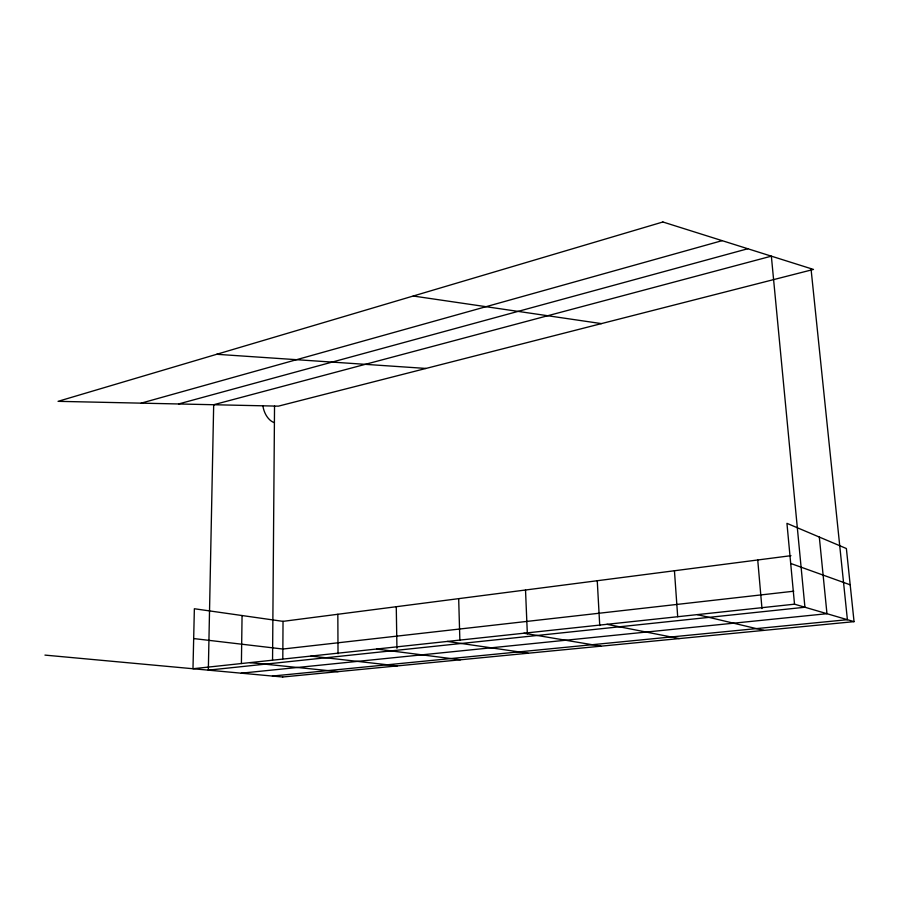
<?xml version="1.0" encoding="UTF-8"?>
<svg xmlns="http://www.w3.org/2000/svg" width="899" height="899" viewBox="0 0 899 899"><rect width="100%" height="100%" fill="white"/><g stroke="black" fill="none" stroke-linecap="round" stroke-linejoin="round"><path stroke-width="1.35" d="M282.803 658.821L283.028 621.366L194.364 608.747L192.982 668.732L794.514 604.184L854.05 621.647L846.375 548.525L786.94 523.342L794.514 604.184M272.554 659.922L274.532 406.067M241.404 663.518L242.067 615.534M141.188 403.145L722.144 240.651M178.586 403.966L747.811 248.742M282.882 621.378L790.974 555.683M793.795 591.205L282.87 649.033L193.678 638.56M241.269 673.182L826.968 613.702L819.315 537.063M272.431 676.048L847.397 619.692L811.01 268.655M282.556 677.014L854.05 621.647M216.726 354.285L425.98 368.444M44.95 655.101L282.702 677.003M249.888 662.63L338.114 671.632M310.93 656.079L397.223 665.901M376.58 649.033L460.423 659.787M413.214 296.018L601.431 323.606M447.354 641.436L528.14 653.225M523.903 633.222L600.892 646.179M606.949 624.311L679.239 638.582M697.366 614.613L763.88 630.379M790.693 563.448L850.184 584.822M757.733 559.987L761.981 608.578M674.441 570.753L677.7 616.736M597.251 580.732L599.745 625.592M525.522 590.014L527.342 633.862M458.681 598.655L459.861 640.212M396.268 606.724L396.942 648.314M337.833 614.275L338.024 653.775M274.409 422.687A17.384 11.26 74.9 0 1 262.89 405.809M213.681 404.73L208.332 670.148L804.931 607.241L771.353 256.159L213.681 404.73M662.889 221.986L58.064 401.336L278.398 406.146L813.471 269.43L662.889 221.986"/></g></svg>
